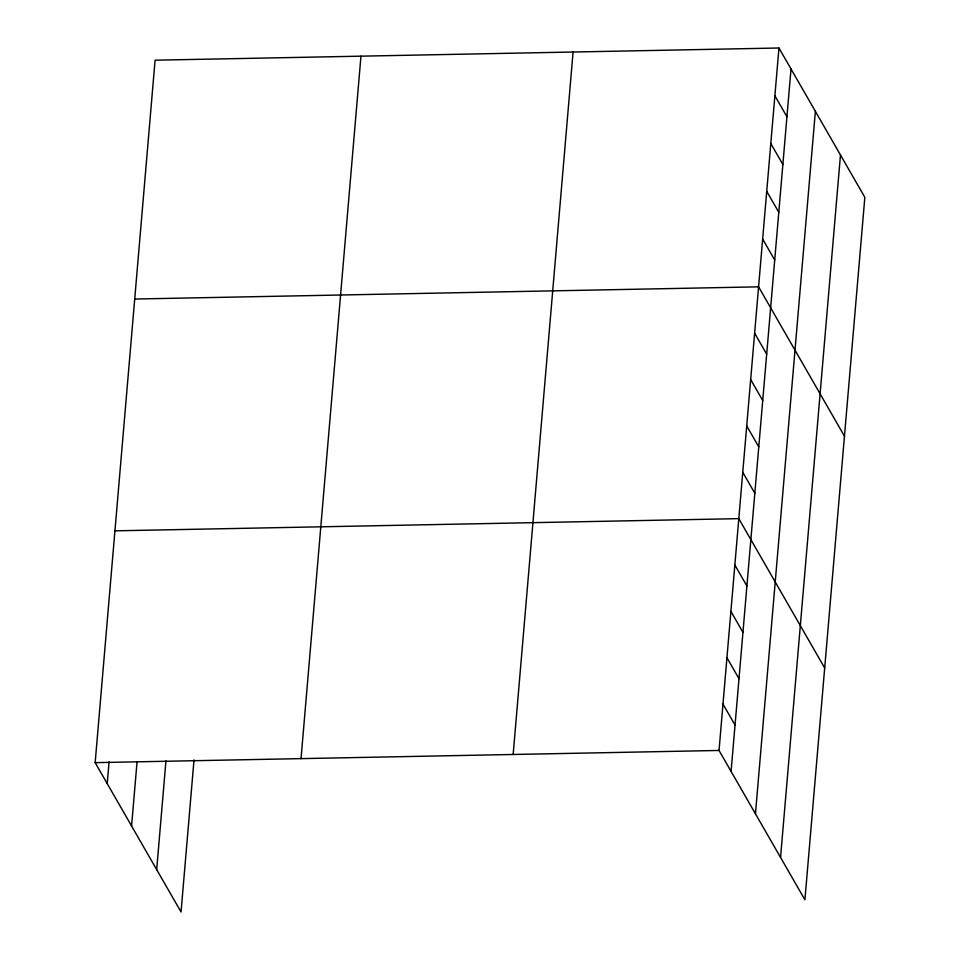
<?xml version="1.0" encoding="UTF-8"?>
<svg xmlns="http://www.w3.org/2000/svg" width="960" height="960" viewBox="0 0 960 960"><rect width="100%" height="100%" fill="white"/><g stroke="black" fill="none" stroke-linecap="round" stroke-linejoin="round"><path stroke-width="1.44" d="M194.016 759.876L181.044 912L95.16 762.648L155.088 60.192L778.956 48L864.84 197.352L804.912 899.808L719.028 750.456L778.956 48M107.22 783.612L109.068 761.88M131.58 825.984L137.016 762.228M156.684 869.628L165.948 760.968M301.032 758.616L360.96 56.172M513.156 754.476L573.084 52.02M731.088 771.42L791.016 68.964M755.448 813.792L815.376 111.336M780.552 857.448L840.48 154.992M134.712 299.028L758.58 286.836L844.464 436.188M114.936 530.832L738.804 518.64L824.688 668.004M95.16 762.648L719.028 750.456M774.888 95.772L786.936 116.736M770.808 143.532L782.868 164.508M766.728 191.304L778.788 212.268M762.66 239.064L774.72 260.04M754.632 333.192L766.68 354.168M750.672 379.56L762.732 400.524M746.712 425.916L758.772 446.892M742.764 472.284L754.824 493.248M734.856 565.008L746.904 585.972M730.896 611.364L742.956 632.34M726.936 657.732L738.996 678.696M722.988 704.088L735.048 725.064"/></g></svg>
